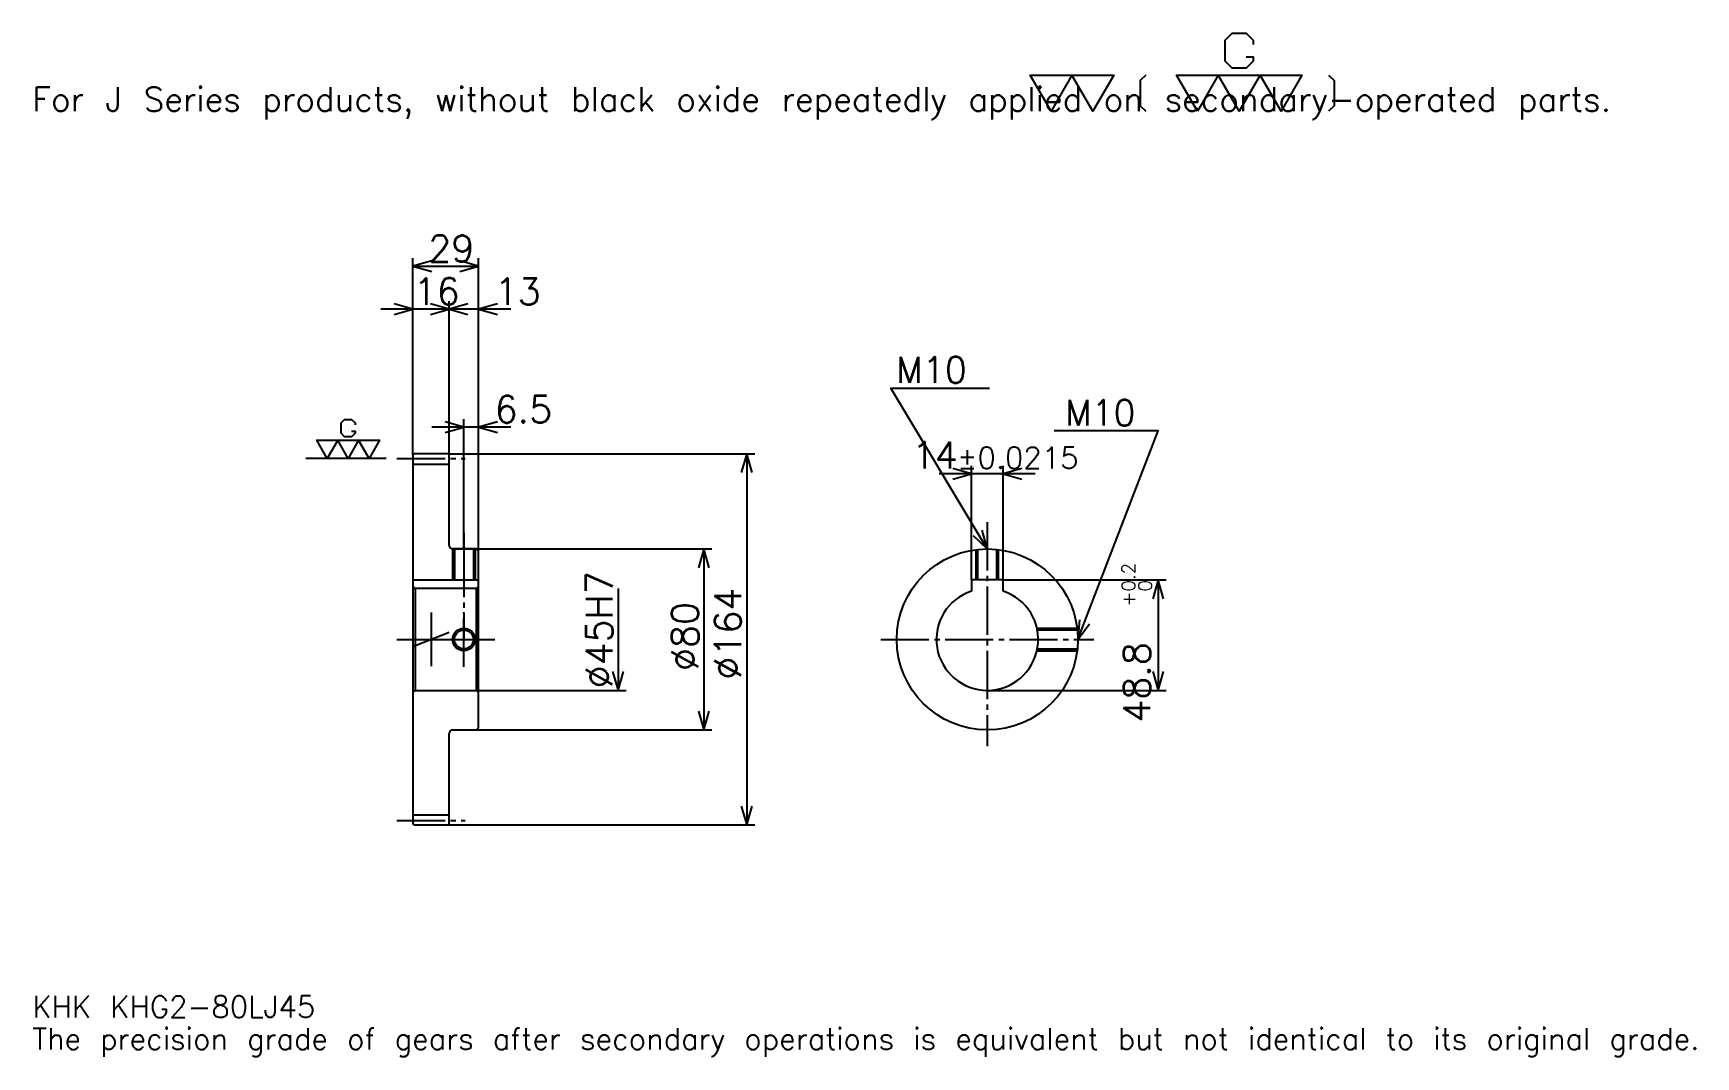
# Model space of a CAD drawing. Extents: x 24 to 759, y 9 to 461.
import ezdxf

# ---------------------------------------------------------------- set-up
doc = ezdxf.new("R2010")
doc.units = 0
doc.linetypes.add('DASHDOT', pattern=[28.434782, 21.326087, -2.369565, 2.369565, -2.369565])
doc.layers.get('0').update_dxf_attribs({"linetype": 'CONTINUOUS'})
doc.layers.add('DASHDOT', color=6, linetype='DASHDOT')
doc.styles.add('KANJI', font='TXT', dxfattribs={"bigfont": 'BIGFONT'})

msp = doc.modelspace()

# ---------------------------------------------------------------- linework, layer by layer
at = {"color": 5}
for p, q in [((191.934784, 275.119568), (191.934784, 361.608704)), ((220.934784, 275.119568), (220.934784, 361.608704)), ((191.934784, 358.054352), (220.934784, 358.054352)), ((222.152176, 339.097839), (177.717392, 339.097839)), ((235.152176, 339.097839), (193.717392, 339.097839)), ((207.934784, 275.119568), (207.934784, 342.652161)), ((235.152176, 286.967407), (200.217392, 286.967407)), ((214.434784, 275.119568), (214.434784, 290.521729)), ((191.934784, 274.619568), (191.934784, 275.119568)), ((207.434784, 275.119568), (220.934784, 275.119568)), ((207.934784, 274.619568), (207.934784, 275.119568)), ((214.434784, 233.119568), (214.434784, 275.119568)), ((214.434784, 233.119568), (214.434784, 275.119568)), ((220.934784, 275.119568), (342.967407, 275.119568)), ((220.934784, 232.119568), (220.934784, 275.119568)), ((339.413055, 275.119568), (339.413055, 111.119568)), ((466.978241, 266.293488), (424.543457, 266.293488)), ((438.760864, 219.419571), (438.760864, 269.847839)), ((452.760864, 219.419571), (452.760864, 269.847839)), ((209.434784, 233.119568), (220.934784, 233.119568)), ((220.934784, 233.119568), (324.010864, 233.119568)), ((320.456512, 233.119568), (320.456512, 153.119568)), ((282.543488, 215.619568), (282.543488, 170.619568)), ((452.760864, 219.419571), (524.858704, 219.419571)), ((521.304321, 219.419571), (521.304321, 170.619568)), ((220.934784, 170.619568), (286.097839, 170.619568)), ((445.760864, 170.619568), (524.858704, 170.619568)), ((209.434784, 153.119568), (220.934784, 153.119568)), ((220.934784, 153.119568), (324.010864, 153.119568)), ((207.434784, 111.119568), (220.934784, 111.119568)), ((220.934784, 111.119568), (342.967407, 111.119568))]:
    msp.add_line(p, q, dxfattribs=at)
at = {"color": 7}
for p, q in [((180.08696, 273.119568), (144.543488, 273.119568)), ((199.934784, 204.967392), (199.934784, 181.271744))]:
    msp.add_line(p, q, dxfattribs=at)
at = {"color": 4}
for p, q in [((191.934784, 270.619568), (207.934784, 270.619568)), ((191.934784, 219.419571), (220.934784, 219.419571)), ((192.934784, 215.619568), (192.934784, 170.619568)), ((219.934784, 215.619568), (220.934784, 216.619568)), ((219.934784, 170.619568), (220.934784, 169.619568)), ((191.934784, 115.619568), (207.934784, 115.619568))]:
    msp.add_line(p, q, dxfattribs=at)
at = {"color": 7}
for points in [[(560.165222, 450.549133), (563.245667, 450.549133), (563.245667, 448.700867), (560.165222, 445.620422), (554.004395, 445.620422), (550.92395, 448.700867), (550.92395, 457.942169), (554.004395, 461.022583), (560.165222, 461.022583), (563.245667, 457.942169), (563.245667, 456.093903)], [(473.913055, 426.521729), (464.671753, 442.539978), (501.636963, 442.539978), (492.39566, 426.521729), (483.154358, 442.539978), (473.913055, 426.521729)], [(515.806946, 442.539978), (513.342651, 440.075653), (513.342651, 428.986084), (515.806946, 426.521729)], [(538.602173, 426.521729), (529.360901, 442.539978), (584.808716, 442.539978), (575.567383, 426.521729), (566.326111, 442.539978), (557.084778, 426.521729), (547.843506, 442.539978), (538.602173, 426.521729)], [(596.514343, 442.539978), (598.978699, 440.075653), (598.978699, 428.986084), (596.514343, 426.521729)], [(164.803253, 285.13327), (166.343475, 285.13327), (166.343475, 284.209137), (164.803253, 282.668915), (161.722824, 282.668915), (160.182617, 284.209137), (160.182617, 288.829773), (161.722824, 290.369995), (164.803253, 290.369995), (166.343475, 288.829773), (166.343475, 287.90564)], [(154.021744, 273.119568), (149.401093, 281.128693), (177.125, 281.128693), (172.504349, 273.119568), (167.883698, 281.128693), (163.263046, 273.119568), (158.642395, 281.128693), (154.021744, 273.119568)]]:
    msp.add_lwpolyline(points, dxfattribs=at)
at = {"color": 5}
for points in [[(200.228256, 360.42392), (191.934784, 358.054352), (200.228256, 355.684784)], [(212.641312, 355.684784), (220.934784, 358.054352), (212.641312, 360.42392)], [(183.641312, 336.728271), (191.934784, 339.097839), (183.641312, 341.467407)], [(199.641312, 336.728271), (207.934784, 339.097839), (199.641312, 341.467407)], [(216.228256, 341.467407), (207.934784, 339.097839), (216.228256, 336.728271)], [(229.228271, 341.467407), (220.934784, 339.097839), (229.228271, 336.728271)], [(445.760864, 233.119568), (403.108704, 304.206543), (446.708679, 304.206543)], [(206.141312, 284.597839), (214.434784, 286.967407), (206.141312, 289.336975)], [(229.228271, 289.336975), (220.934784, 286.967407), (229.228271, 284.597839)], [(485.760864, 193.119568), (521.304321, 285.25), (475.334778, 285.25)], [(341.782623, 266.82608), (339.413055, 275.119568), (337.043488, 266.82608)], [(430.467407, 263.92392), (438.760864, 266.293488), (430.467407, 268.663055)], [(461.054352, 268.663055), (452.760864, 266.293488), (461.054352, 263.92392)], [(439.462036, 239.012039), (445.760864, 233.119568), (443.525787, 241.450302)], [(322.82608, 224.826096), (320.456512, 233.119568), (318.086945, 224.826096)], [(523.67395, 211.126083), (521.304321, 219.419571), (518.934814, 211.126083)], [(486.535248, 201.710083), (485.760864, 193.119568), (490.956757, 200.004288)], [(280.17392, 178.91304), (282.543488, 170.619568), (284.913055, 178.91304)], [(518.934814, 178.91304), (521.304321, 170.619568), (523.67395, 178.91304)], [(318.086945, 161.41304), (320.456512, 153.119568), (322.82608, 161.41304)], [(337.043488, 119.413048), (339.413055, 111.119568), (341.782623, 119.413048)]]:
    msp.add_lwpolyline(points, dxfattribs=at)
at = {"color": 4}
for points in [[(207.934784, 234.619568), (207.934784, 274.619568), (207.434784, 275.119568), (192.434784, 275.119568), (191.934784, 274.619568), (191.934784, 169.619568)], [(209.434784, 233.119568), (209.434784, 219.419571)], [(209.434784, 153.119568), (219.934784, 153.119568), (220.934784, 154.119568), (220.934784, 232.119568), (219.934784, 233.119568), (209.434784, 233.119568)], [(210.244781, 233.119568), (210.244781, 219.419571)], [(218.624786, 233.119568), (218.624786, 219.419571)], [(219.434784, 233.119568), (219.434784, 219.419571)], [(440.760864, 219.419571), (440.760864, 232.805832)], [(441.570862, 219.419571), (441.570862, 232.899506)], [(449.950867, 219.419571), (449.950867, 232.899506)], [(450.760864, 219.419571), (450.760864, 232.805832)], [(191.934784, 169.619568), (192.934784, 170.619568), (219.934784, 170.619568), (219.934784, 215.619568), (192.934784, 215.619568), (191.934784, 216.619568)], [(452.760864, 214.502975), (452.760864, 219.419571), (438.760864, 219.419571), (438.760864, 214.502975)], [(467.698273, 198.119568), (485.447144, 198.119568)], [(467.867279, 197.30957), (485.540802, 197.30957)], [(467.698273, 188.119568), (485.447144, 188.119568)], [(467.867279, 188.929565), (485.540802, 188.929565)], [(191.934784, 169.619568), (191.934784, 111.619568), (192.434784, 111.119568), (207.434784, 111.119568), (207.934784, 111.619568), (207.934784, 151.619568)]]:
    msp.add_lwpolyline(points, dxfattribs=at)
for centre, radius in [((445.760864, 193.119568), 40), ((214.434784, 193.119568), 4.19)]:
    msp.add_circle(centre, radius, dxfattribs=at)
at = {"color": 7}
msp.add_circle((214.434784, 193.119568), 5, dxfattribs=at)
at = {"color": 4}
for centre, radius, start, end in [((209.434784, 234.619568), 1.5, 180, 270), ((445.760864, 193.119568), 22.5, 108.12620381, 71.87379619), ((209.434784, 151.619568), 1.5, 90, 180)]:
    msp.add_arc(centre, radius, start, end, dxfattribs=at)
at = {"layer": 'DASHDOT', "color": 7}
for p, q in [((184.826096, 273.119568), (215.043488, 273.119568)), ((445.760864, 244.967392), (445.760864, 146.010864)), ((214.434784, 233.119568), (214.434784, 193.119568)), ((184.826096, 193.119568), (228.043488, 193.119568)), ((191.934784, 189.968277), (207.934784, 196.270859)), ((398.652161, 193.119568), (492.869568, 193.119568)), ((184.826096, 113.119568), (215.043488, 113.119568))]:
    msp.add_line(p, q, dxfattribs=at)
for points in [[(214.434784, 240.228271), (214.434784, 212.310867)], [(214.434784, 181.010864), (214.434784, 205.228271)], [(202.32608, 193.119568), (226.543488, 193.119568)]]:
    msp.add_lwpolyline(points, dxfattribs=at)

# ---------------------------------------------------------------- texts
at = {"color": 7, "style": 'KANJI'}
for s, height, p in [('For J Series products, without black oxide repeatedly applied on secondary-operated parts.', 10.663043, (23.695652, 426.521729)), ('29', 11.847826, (198.733704, 359.950012)), ('16', 11.847826, (192.233704, 340.993469)), ('13', 11.847826, (228.043488, 340.993469)), ('M10', 11.373913, (405.478271, 306.57608)), ('6.5', 11.847826, (228.043488, 288.863037)), ('M10', 11.373913, (480.073914, 287.619568)), ('14', 11.847826, (412.418732, 268.663055)), ('%%p0.0215', 9.478261, (432.440125, 268.663055)), ('KHK KHG2-80LJ45', 9.478261, (23.695652, 26.065218)), ('The precision grade of gears after secondary operations is equivalent but not identical to its original grade.', 9.478261, (23.695652, 11.847826))]:
    msp.add_text(s, height=height, dxfattribs=at).set_placement(p)
for s, height, p in [('%%c45H7', 11.847826, (280.17392, 171.497284)), ('0.2', 5.923913, (511.115234, 214.274033)), ('%%c164', 11.847826, (337.043488, 175.347839)), ('+', 5.923913, (511.115234, 207.639252)), ('0', 5.923913, (518.460876, 214.274033)), ('%%c80', 11.847826, (318.086945, 179.198364)), ('48.8', 11.847826, (517.75, 156.357178))]:
    msp.add_text(s, height=height, rotation=90, dxfattribs=at).set_placement(p)

doc.saveas('drawing.dxf')
